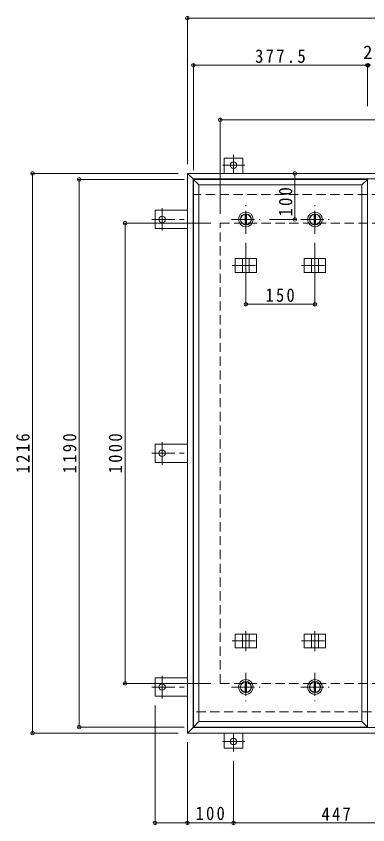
# Model space of a CAD drawing. Units: millimetres at full size, sheet at 1:10. Extents: x -2620 to 2611, y -1962 to 1894.
# Drawn here: x -2604 to -1841, y -327 to 1431 of the extents above; entities that cross this region are included whole.
import ezdxf
from ezdxf.enums import TextEntityAlignment as Align

# ---------------------------------------------------------------- set-up
doc = ezdxf.new("R2010")
doc.units = ezdxf.units.MM
doc.header["$LTSCALE"] = 10
doc.header["$PDMODE"] = 32
doc.header["$PDSIZE"] = 8
doc.linetypes.add('CHAIN1', pattern=[8, 5, -1, 1, -1])
doc.linetypes.add('DASHED2', pattern=[3, 2, -1])
for name, color, linetype, lineweight in [('0-1_躯体', 2, 'DASHED2', 9), ('0-2_仕上', 4, 'Continuous', 9), ('0-3_建具', 4, 'Continuous', 9), ('0-C_084', 2, 'Continuous', 9), ('0-E_090', 3, 'Continuous', 9), ('0-F_092', 7, 'Continuous', 9)]:
    doc.layers.add(name, color=color, linetype=linetype, lineweight=lineweight)
doc.styles.add('ＭＳ ゴシック', font='')
doc.styles.get('ＭＳ ゴシック').set_extended_font_data('MS Gothic')

msp = doc.modelspace()

# ---------------------------------------------------------------- linework, layer by layer
at = {"layer": '0-1_躯体'}
for p, q in [((-702.35, 1042.92), (-2220.35, 1042.92)), ((-2161.35, 980.92), (-761.35, 980.92)), ((-2161.35, -19.08), (-2161.35, 980.92)), ((-2161.35, -19.08), (-761.35, -19.08)), ((-1082.85, -81.08), (-2220.35, -81.08))]:
    msp.add_line(p, q, dxfattribs=at)
at = {"layer": '0-2_仕上'}
for p, q in [((-2219.35, 1075.92), (-1841.85, 1075.92)), ((-2207.35, 1063.92), (-2219.35, 1075.92)), ((-2219.35, -114.08), (-2219.35, 1075.92)), ((-1853.85, 1063.92), (-1841.85, 1075.92)), ((-1841.85, -114.08), (-1841.85, 1075.92)), ((-2207.35, 1063.92), (-1853.85, 1063.92)), ((-2207.35, -102.08), (-2207.35, 1063.92)), ((-1853.85, -102.08), (-1853.85, 1063.92))]:
    msp.add_line(p, q, dxfattribs=at)
for points in [[(-2207.35, -102.08), (-2219.35, -114.08), (-1841.85, -114.08)], [(-2207.35, -102.08), (-1853.85, -102.08), (-1841.85, -114.08)]]:
    msp.add_lwpolyline(points, dxfattribs=at)
at = {"layer": '0-3_建具', "color": 2}
for p, q in [((-690.35, 1088.92), (-2232.35, 1088.92)), ((-2232.35, 1088.92), (-2220.35, 1076.92)), ((-2232.35, -127.08), (-2232.35, 1088.92)), ((-702.35, 1076.92), (-2220.35, 1076.92)), ((-2220.35, -115.08), (-2220.35, 1076.92)), ((-2232.35, -127.08), (-2220.35, -115.08)), ((-702.35, -115.08), (-2220.35, -115.08)), ((-690.35, -127.08), (-2232.35, -127.08))]:
    msp.add_line(p, q, dxfattribs=at)
at = {"layer": '0-3_建具'}
for p, q in [((-2128.69, 903.92), (-2128.69, 873.92)), ((-2128.69, 903.92), (-2082.51, 903.92)), ((-2113.1, 903.92), (-2113.1, 873.92)), ((-2098.1, 903.92), (-2098.1, 873.92)), ((-2082.51, 903.92), (-2082.51, 873.92)), ((-1978.69, 903.92), (-1978.69, 873.92)), ((-1978.69, 903.92), (-1932.51, 903.92)), ((-1963.1, 903.92), (-1963.1, 873.92)), ((-1948.1, 903.92), (-1948.1, 873.92)), ((-1932.51, 903.92), (-1932.51, 873.92)), ((-2128.69, 873.92), (-2082.51, 873.92)), ((-1978.69, 873.92), (-1932.51, 873.92)), ((-2128.69, 87.92), (-2082.51, 87.92)), ((-2128.69, 57.92), (-2128.69, 87.92)), ((-2113.1, 57.92), (-2113.1, 87.92)), ((-2098.1, 57.92), (-2098.1, 87.92)), ((-2082.51, 57.92), (-2082.51, 87.92)), ((-1978.69, 87.92), (-1932.51, 87.92)), ((-1978.69, 57.92), (-1978.69, 87.92)), ((-1963.1, 57.92), (-1963.1, 87.92)), ((-1948.1, 57.92), (-1948.1, 87.92)), ((-1932.51, 57.92), (-1932.51, 87.92)), ((-2128.69, 57.92), (-2082.51, 57.92)), ((-1978.69, 57.92), (-1932.51, 57.92))]:
    msp.add_line(p, q, dxfattribs=at)
at = {"layer": '0-3_建具', "linetype": 'CHAIN1'}
for p, q in [((-2105.6, 911.04), (-2105.6, 867.8)), ((-1955.6, 911.04), (-1955.6, 867.8)), ((-2135.01, 888.92), (-2076.19, 888.92)), ((-1985.01, 888.92), (-1926.19, 888.92)), ((-2105.6, 50.81), (-2105.6, 94.04)), ((-1955.6, 50.81), (-1955.6, 94.04)), ((-2135.01, 72.92), (-2076.19, 72.92)), ((-1985.01, 72.92), (-1926.19, 72.92))]:
    msp.add_line(p, q, dxfattribs=at)
at = {"layer": '0-C_084', "linetype": 'CHAIN1'}
for p, q in [((-2105.6, 957.92), (-2105.6, 1019.92)), ((-1955.6, 957.92), (-1955.6, 1019.92)), ((-2136.6, 988.92), (-2074.6, 988.92)), ((-1986.6, 988.92), (-1924.6, 988.92)), ((-2105.6, 3.92), (-2105.6, -58.08)), ((-1955.6, 3.92), (-1955.6, -58.08)), ((-2136.6, -27.08), (-2074.6, -27.08)), ((-1986.6, -27.08), (-1924.6, -27.08))]:
    msp.add_line(p, q, dxfattribs=at)
at = {"layer": '0-C_084'}
for p, q in [((-2107.1, 1000.33), (-2107.1, 977.52)), ((-2104.1, 1000.33), (-2104.1, 977.52)), ((-1957.1, 1000.33), (-1957.1, 977.52)), ((-1954.1, 1000.33), (-1954.1, 977.52)), ((-2107.1, -38.48), (-2107.1, -15.67)), ((-2104.1, -38.48), (-2104.1, -15.67)), ((-1957.1, -38.48), (-1957.1, -15.67)), ((-1954.1, -38.48), (-1954.1, -15.67))]:
    msp.add_line(p, q, dxfattribs=at)
for centre, radius in [((-2105.6, 988.92), 16), ((-1955.6, 988.92), 16), ((-2105.6, 988.92), 12), ((-2105.6, 988.92), 11.5), ((-1955.6, 988.92), 12), ((-1955.6, 988.92), 11.5), ((-2105.6, -27.08), 16), ((-2105.6, -27.08), 12), ((-2105.6, -27.08), 11.5), ((-1955.6, -27.08), 16), ((-1955.6, -27.08), 12), ((-1955.6, -27.08), 11.5)]:
    msp.add_circle(centre, radius, dxfattribs=at)
at = {"layer": '0-E_090', "linetype": 'CHAIN1'}
for p, q in [((-2132.35, 1129.28), (-2132.35, 1089.12)), ((-2107.51, 1107.12), (-2156.39, 1107.12)), ((-2287.55, 1013.76), (-2287.55, 964.88)), ((-2309.71, 988.92), (-2232.35, 988.92)), ((-2287.55, 456.08), (-2287.55, 504.97)), ((-2309.71, 480.92), (-2232.35, 480.92)), ((-2287.55, -51.92), (-2287.55, -3.03)), ((-2309.71, -27.08), (-2232.35, -27.08)), ((-2132.35, -167.43), (-2132.35, -127.28)), ((-2107.51, -145.28), (-2156.39, -145.28))]:
    msp.add_line(p, q, dxfattribs=at)
at = {"layer": '0-E_090'}
for p, q in [((-2112.35, 1122.12), (-2152.35, 1122.12)), ((-2152.35, 1088.92), (-2152.35, 1122.12)), ((-2112.35, 1088.92), (-2112.35, 1122.12)), ((-2302.55, 1008.92), (-2302.55, 968.92)), ((-2232.35, 1008.92), (-2302.55, 1008.92)), ((-2232.35, 968.92), (-2302.55, 968.92)), ((-2232.35, 500.92), (-2302.55, 500.92)), ((-2302.55, 460.92), (-2302.55, 500.92)), ((-2232.35, 460.92), (-2302.55, 460.92)), ((-2232.35, -7.08), (-2302.55, -7.08)), ((-2302.55, -47.08), (-2302.55, -7.08)), ((-2232.35, -47.08), (-2302.55, -47.08)), ((-2152.35, -127.08), (-2152.35, -160.28)), ((-2112.35, -127.08), (-2112.35, -160.28)), ((-2112.35, -160.28), (-2152.35, -160.28))]:
    msp.add_line(p, q, dxfattribs=at)
for centre in [(-2132.35, 1107.12), (-2287.55, 988.92), (-2287.55, 480.92), (-2287.55, -27.08), (-2132.35, -145.28)]:
    msp.add_circle(centre, 7, dxfattribs=at)
at = {"layer": '0-F_092'}
for p, q in [((-2232.35, 1429.64), (-2232.35, 1108.92)), ((-2232.35, 1426.64), (-690.35, 1426.64)), ((-2219.35, 1326.84), (-2219.35, 1095.92)), ((-2219.35, 1323.84), (-1841.85, 1323.84)), ((-1841.85, 1326.84), (-1841.85, 1235.08)), ((-1841.85, 1323.84), (-1839.85, 1323.84)), ((-2161.35, 1208.64), (-2161.35, 1000.92)), ((-2161.35, 1205.64), (-761.35, 1205.64)), ((-2571.75, 1088.92), (-2252.35, 1088.92)), ((-2568.75, 1088.92), (-2568.75, -127.08)), ((-2470.31, 1075.92), (-2239.35, 1075.92)), ((-2467.31, -114.08), (-2467.31, 1075.92)), ((-1999.46, 1088.92), (-1999.46, 988.92)), ((-1996.46, 988.92), (-2054.6, 988.92)), ((-2370.86, 980.92), (-2181.35, 980.92)), ((-2367.86, -19.08), (-2367.86, 980.92)), ((-2105.6, 801.49), (-2105.6, 937.92)), ((-1955.6, 801.49), (-1955.6, 937.92)), ((-2105.6, 804.49), (-1955.6, 804.49)), ((-2370.86, -19.08), (-2181.35, -19.08)), ((-2302.55, -325.53), (-2302.55, -67.08)), ((-2470.31, -114.08), (-2239.35, -114.08)), ((-2571.75, -127.08), (-2252.35, -127.08)), ((-2232.35, -325.53), (-2232.35, -147.08)), ((-2132.35, -325.53), (-2132.35, -187.43)), ((-2302.55, -322.53), (-2232.35, -322.53)), ((-2232.35, -322.53), (-2132.35, -322.53)), ((-2132.35, -322.53), (-1685.35, -322.53))]:
    msp.add_line(p, q, dxfattribs=at)
for p in [(-2232.35, 1426.64), (-2219.35, 1323.84), (-1841.85, 1323.84), (-1839.85, 1323.84), (-2161.35, 1205.64), (-2568.75, 1088.92), (-1999.46, 1088.92), (-2467.31, 1075.92), (-2367.86, 980.92), (-1999.46, 988.92), (-2105.6, 804.49), (-1955.6, 804.49), (-2367.86, -19.08), (-2467.31, -114.08), (-2568.75, -127.08), (-2302.55, -322.53), (-2232.35, -322.53), (-2132.35, -322.53)]:
    msp.add_point(p, dxfattribs=at)

# ---------------------------------------------------------------- texts
at = {"layer": '0-F_092', "color": 2, "style": 'ＭＳ ゴシック'}
msp.add_text('2', height=29.33, dxfattribs=at).set_placement((-1850.85, 1328.84), align=Align.BOTTOM_LEFT)
at = {"layer": '0-F_092', "color": 2, "char_height": 29.33, "attachment_point": 7, "style": 'ＭＳ ゴシック'}
for s, insert in [('\\T1.28;\\W0.9;377.5', (-2085.6, 1328.84)), ('\\T1.27;\\W0.9;150', (-2063.1, 809.49)), ('\\T1.27;\\W0.9;100', (-2214.85, -316.53)), ('\\T1.27;\\W0.9;447', (-1941.35, -317.53))]:
    msp.add_mtext(s, dxfattribs=dict(at, insert=insert))
at = {"layer": '0-F_092', "color": 2, "char_height": 29.33, "attachment_point": 7, "rotation": 90, "style": 'ＭＳ ゴシック'}
for s, insert in [('\\T1.27;\\W0.9;100', (-2004.46, 995.44)), ('\\T1.28;\\W0.9;1216', (-2574.75, 437.17)), ('\\T1.28;\\W0.9;1190', (-2473.31, 437.17)), ('\\T1.28;\\W0.9;1000', (-2373.86, 437.17))]:
    msp.add_mtext(s, dxfattribs=dict(at, insert=insert))

doc.saveas('drawing.dxf')
